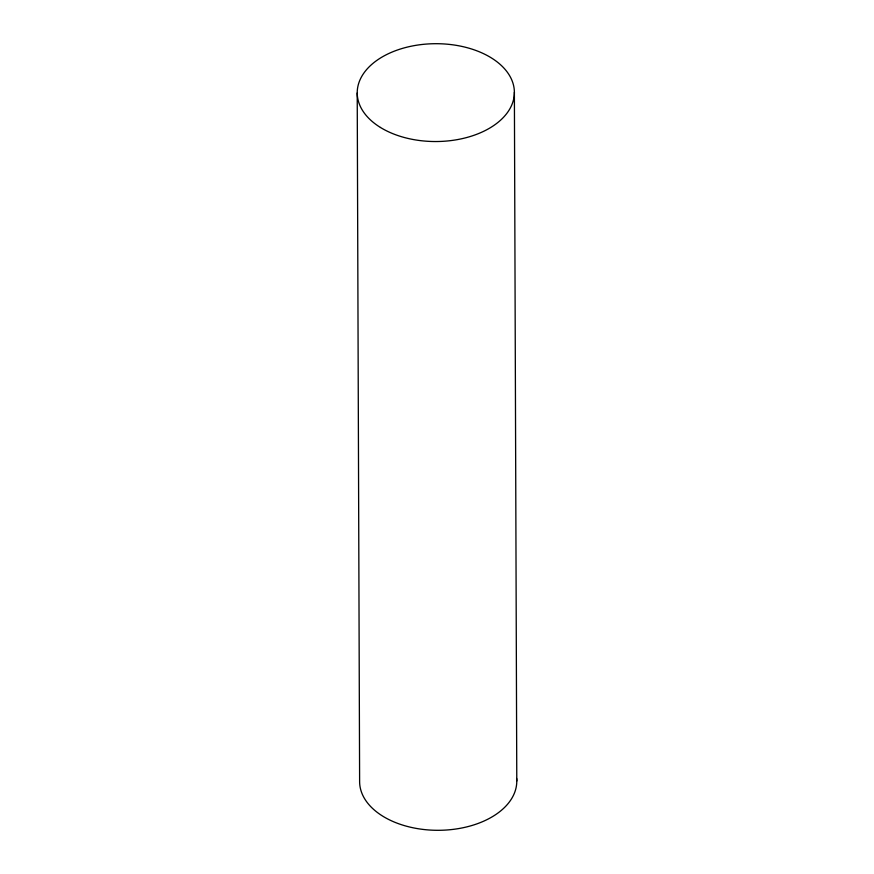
<?xml version="1.0" encoding="UTF-8"?>
<svg xmlns="http://www.w3.org/2000/svg" width="874" height="874" viewBox="0 0 874 874"><rect width="100%" height="100%" fill="white"/><g stroke="black" fill="none" stroke-linecap="round" stroke-linejoin="round"><path stroke-width="1.31" d="M514.382 92.262L516.785 781.028M357.215 92.972L359.618 781.738A78.584 48.922 -0.2 0 0 440.551 830.278A78.584 48.922 -0.2 0 0 516.654 778.483M380.452 127.462A78.584 48.922 -0.2 0 0 511.782 104.935A78.584 48.922 -0.2 0 0 415.161 45.459A78.584 48.922 -0.2 0 0 380.452 127.462"/></g></svg>
